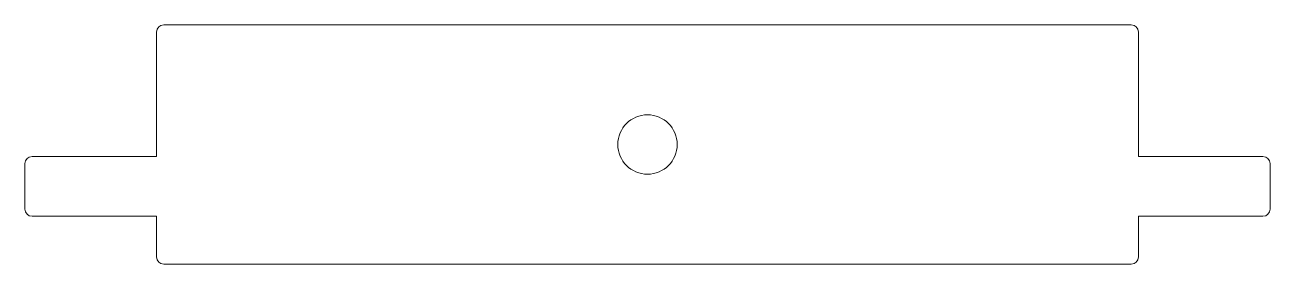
# Model space of a CAD drawing. Header units: inches. Extents: x -0.55 to 4.65, y 0 to 1.
import ezdxf

# ---------------------------------------------------------------- set-up
doc = ezdxf.new("R2010")
doc.units = ezdxf.units.IN
doc.header["$MEASUREMENT"] = 0

msp = doc.modelspace()

# ---------------------------------------------------------------- linework, layer by layer
at = {"color": 1, "linetype": 'Continuous', "lineweight": 5}
for p, q in [((4.07, 1), (0.03, 1)), ((0, 0.97), (0, 0.45)), ((4.1, 0.45), (4.1, 0.97)), ((-0.55, 0.42), (-0.55, 0.23)), ((0, 0.45), (-0.52, 0.45)), ((4.62, 0.45), (4.1, 0.45)), ((4.65, 0.23), (4.65, 0.42)), ((-0.52, 0.2), (0, 0.2)), ((0, 0.2), (0, 0.03)), ((4.1, 0.2), (4.62, 0.2)), ((4.1, 0.03), (4.1, 0.2)), ((0.03, 0), (4.07, 0))]:
    msp.add_line(p, q, dxfattribs=at)
msp.add_circle((2.05, 0.5), 0.124, dxfattribs=at)
for centre, start, end in [((0.03, 0.97), 90, 180), ((4.07, 0.97), 0, 90), ((-0.52, 0.42), 90, 180), ((4.62, 0.42), 0, 90), ((-0.52, 0.23), 180, 270), ((4.62, 0.23), 270, 0), ((0.03, 0.03), 180, 270), ((4.07, 0.03), 270, 0)]:
    msp.add_arc(centre, 0.03, start, end, dxfattribs=at)

doc.saveas('drawing.dxf')
